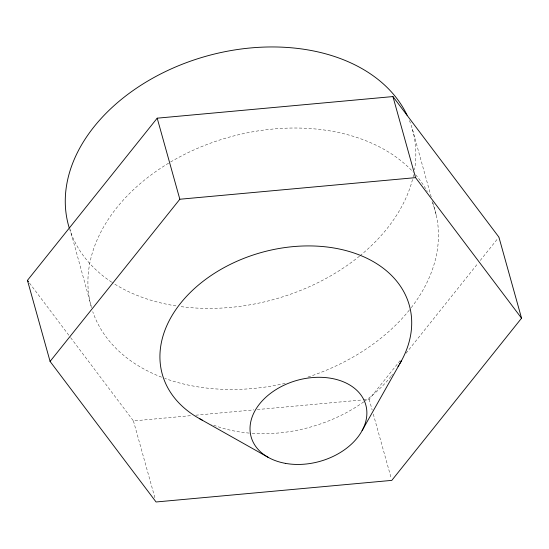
<?xml version="1.0" encoding="UTF-8"?>
<svg xmlns="http://www.w3.org/2000/svg" width="549" height="549" viewBox="0 0 549 549"><rect width="100%" height="100%" fill="white"/><g stroke="black" fill="none" stroke-linecap="round" stroke-linejoin="round"><path stroke-width="0.41" stroke-dasharray="2.75 2.06" d="M363.184 399.857L369.161 399.308L400.667 359.931M406.006 353.261L478.09 263.163M480.231 260.494L498.382 237.806M70.663 337.669L133.434 420.918L192.363 415.511M195.78 415.202L253.858 409.877M257.275 409.568L362.333 399.933M29.509 283.078L70.148 336.983M369.161 399.308L372.14 409.952M373.279 414.049L391.341 478.735M133.434 420.918L154.921 497.888M412.436 129.379L431.219 196.995M432.818 202.766L436.256 215.133M69.929 228.837L91.614 307.557M432.008 201.476A178.542 126.249 -15.6 0 1 409.801 309.512M409.273 310.171A178.542 126.249 -15.6 0 1 306.534 377.52M285.109 383.38A178.542 126.249 -15.6 0 1 164.748 378.371M161.598 377.19A178.542 126.249 -15.6 0 1 92.74 311.66M91.477 307.653A178.542 126.249 -15.6 0 1 169.888 162.415M170.595 161.996A178.542 126.249 -15.6 0 1 413.335 172.228M415.6 174.76A178.542 126.249 -15.6 0 1 427.307 191.539M409.458 120.615A178.542 126.249 -15.6 0 1 414.543 169.881M413.644 174.685A178.542 126.249 -15.6 0 1 412.711 178.7M412.505 179.502A178.542 126.249 -15.6 0 1 360.219 255.559M359.561 256.095A178.542 126.249 -15.6 0 1 179.99 306.493M175.954 305.903A178.542 126.249 -15.6 0 1 112.373 282.611M111.694 282.172A178.542 126.249 -15.6 0 1 69.778 229.606M392.61 374.363A128.233 90.674 -15.6 0 1 391.547 375.742M391.005 376.422A128.233 90.674 -15.6 0 1 364.467 401.36M363.781 401.847A128.233 90.674 -15.6 0 1 250.001 433.161M249.157 433.092A128.233 90.674 -15.6 0 1 211.722 424.432"/><path stroke-width="0.82" d="M362.1 430.642L401.415 360.858M27.45 280.347L157.199 118.179L392.933 96.569L498.917 237.141L521.55 318.2L391.801 480.375L156.067 501.978L50.083 361.414L27.45 280.347L28.479 281.712M50.083 361.414L179.832 199.239L415.566 177.636L521.55 318.2M199.424 418.599L268.358 457.441M392.933 96.569L415.566 177.636M157.199 118.179L179.832 199.239M69.263 228A178.542 126.249 -15.6 0 1 194.538 59.779A178.542 126.249 -15.6 0 1 407.084 115.187M202.368 420.177A128.233 90.674 -15.6 0 1 184.045 299.116A128.233 90.674 -15.6 0 1 349.905 251.703A128.233 90.674 -15.6 0 1 399.782 363.74M398.917 365.181A128.233 90.674 -15.6 0 1 398.025 366.608M285.308 463.342A59.512 42.081 -15.6 0 0 366.485 408.099A59.512 42.081 -15.6 0 0 273.56 391.176A59.512 42.081 -15.6 0 0 285.308 463.342"/></g></svg>
